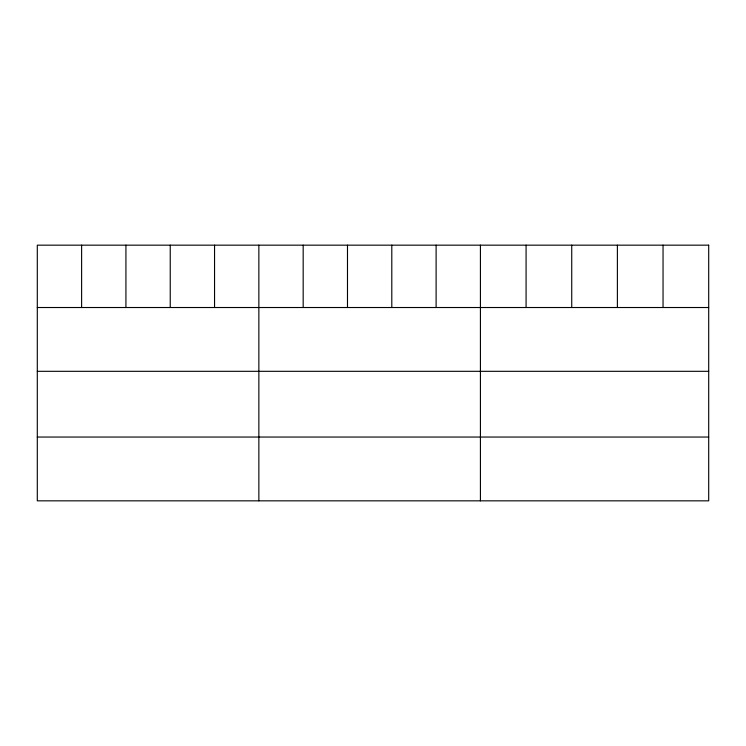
<?xml version="1.0" encoding="UTF-8"?>
<svg xmlns="http://www.w3.org/2000/svg" width="746" height="746" viewBox="0 0 746 746"><rect width="100%" height="100%" fill="white"/><g stroke="black" fill="none" stroke-linecap="round" stroke-linejoin="round"><path stroke-width="1.12" d="M37.3 307.52L708.7 307.52M37.3 371.312L708.7 371.312M37.3 437.044L708.7 437.044M663.045 245.164L663.045 307.52M617.39 245.164L617.39 307.52M571.734 245.164L571.734 307.52M526.079 245.164L526.079 307.52M480.424 245.164L480.424 500.836M436.112 245.164L436.112 307.52M391.799 245.164L391.799 307.52M347.487 245.164L347.487 307.52M303.174 245.164L303.174 307.52M258.862 245.164L258.862 500.836M214.55 245.164L214.55 307.52M170.237 245.164L170.237 307.52M125.925 245.164L125.925 307.52M81.612 245.164L81.612 307.52M708.7 245.164L37.3 245.164L37.3 500.836L708.7 500.836L708.7 245.164"/></g></svg>
